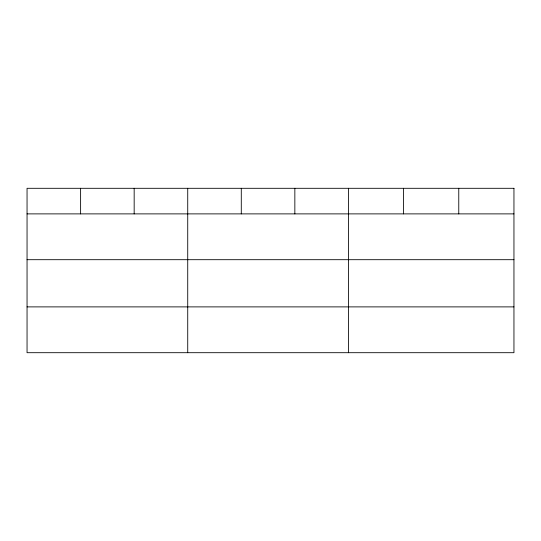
<?xml version="1.0" encoding="UTF-8"?>
<svg xmlns="http://www.w3.org/2000/svg" width="541" height="541" viewBox="0 0 541 541"><rect width="100%" height="100%" fill="white"/><g stroke="black" fill="none" stroke-linecap="round" stroke-linejoin="round"><path stroke-width="0.81" d="M27.05 213.884L513.95 213.884M27.05 259.694L513.95 259.694M27.05 306.889L513.95 306.889M458.768 188.302L458.768 213.884M403.586 188.302L403.586 213.884M348.404 188.302L348.404 352.698M294.845 188.302L294.845 213.884M241.286 188.302L241.286 213.884M187.727 188.302L187.727 352.698M134.168 188.302L134.168 213.884M80.609 188.302L80.609 213.884M513.95 188.302L27.05 188.302L27.05 352.698L513.95 352.698L513.95 188.302"/></g></svg>
